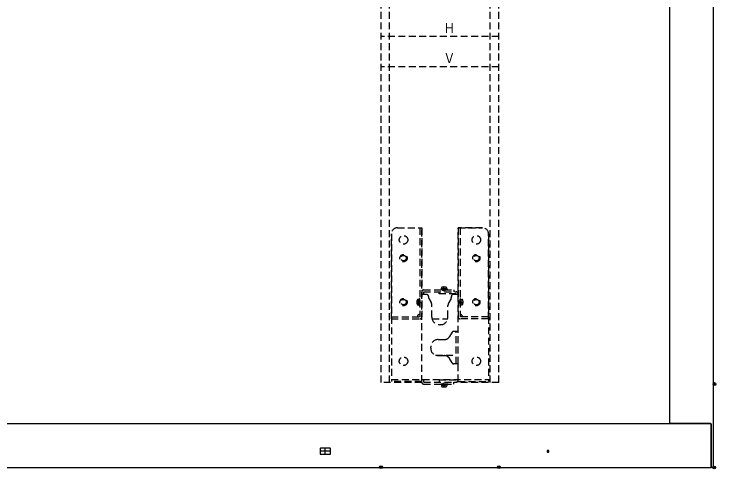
# Model space of a CAD drawing. Units: millimetres, scale not verified. Extents: x -63 to 63, y -57 to 57.
# Drawn here: x -18.89 to 4.24, y -3.05 to 11.95 of the extents above; entities that cross this region are included whole.
import ezdxf
from ezdxf.enums import TextEntityAlignment as Align

# ---------------------------------------------------------------- set-up
doc = ezdxf.new("R2010")
doc.units = ezdxf.units.MM
doc.header["$LTSCALE"] = 0.190236
doc.header["$PDMODE"] = 32
doc.header["$PDSIZE"] = 0.0951
doc.linetypes.add('DASHED1', pattern=[1.8, 1.2, -0.6])
doc.linetypes.add('LONG_CHAIN', pattern=[21, 18, -1, 1, -1])
for name, color, linetype in [('0-2_GAIKEI', 1, 'DASHED1'), ('0-3_LY_1', 7, 'Continuous'), ('0-4_WAKU', 7, 'Continuous')]:
    doc.layers.add(name, color=color, linetype=linetype)
doc.styles.add('ＭＳ ゴシック', font='')
doc.styles.get('ＭＳ ゴシック').set_extended_font_data('MS Gothic')

msp = doc.modelspace()

# ---------------------------------------------------------------- linework, layer by layer
at = {"layer": '0-2_GAIKEI', "color": 7, "linetype": 'Continuous'}
for p, q in [((4.1638, -2.9705), (4.1638, 25.3895)), ((2.7178, -1.5545), (2.7178, 23.9735)), ((-44.0162, -1.5545), (4.0638, -1.5545)), ((2.7278, -1.5545), (2.7178, -1.5545)), ((4.0638, -1.5545), (2.7278, -1.5545)), ((4.0838, -1.5645), (4.0838, -1.5745)), ((4.0838, -1.5745), (4.0838, -2.9705)), ((4.0838, -3.0005), (4.0838, -1.5745)), ((-44.0362, -3.0005), (4.0838, -3.0005)), ((4.0838, -2.9705), (4.0838, -3.0005)), ((4.0838, -3.0005), (4.0838, -2.9705)), ((4.1338, -3.0005), (4.0838, -3.0005))]:
    msp.add_line(p, q, dxfattribs=at)
at = {"layer": '0-2_GAIKEI'}
for p, q in [((-6.7962, -0.1985), (-6.7962, 23.8615)), ((-6.5162, -0.1985), (-6.5162, 23.8615)), ((-3.1962, -0.1985), (-3.1962, 23.8615)), ((-2.9162, -0.1985), (-2.9162, 23.8615)), ((-2.9162, 11.2015), (-6.7962, 11.2015)), ((-2.9162, 10.2015), (-6.7962, 10.2015)), ((-6.2562, 4.9015), (-5.4562, 4.9015)), ((-6.2562, 4.9015), (-5.4562, 4.9015)), ((-5.5202, 4.9015), (-5.5202, 1.9655)), ((-5.4562, 4.9015), (-5.4562, 1.9655)), ((-5.4562, -0.1845), (-5.4562, 4.9015)), ((-4.2562, 4.9015), (-4.2562, 1.9655)), ((-3.4562, 4.9015), (-4.2562, 4.9015)), ((-4.1922, 4.9015), (-4.1922, 1.9655)), ((-6.4562, 1.9015), (-6.4562, 4.7015)), ((-6.4562, 4.7015), (-6.4562, -0.1625)), ((-3.2562, 1.9015), (-3.2562, 4.7015)), ((-3.2562, 4.7015), (-3.2562, -0.1625)), ((-5.3922, 2.8515), (-4.3962, 2.8515)), ((-5.3922, 2.7015), (-5.3922, 2.7875)), ((-5.3922, 2.7875), (-4.3202, 2.7875)), ((-4.8402, 2.8675), (-4.8402, 2.8515)), ((-4.6002, 2.8675), (-4.8402, 2.8675)), ((-4.6002, 2.8515), (-4.8402, 2.8515)), ((-4.8102, 2.8835), (-4.8087, 2.9113)), ((-4.8102, 2.8675), (-4.8102, 2.8835)), ((-4.6302, 2.8835), (-4.8102, 2.8835)), ((-4.6302, 2.8675), (-4.8102, 2.8675)), ((-4.7244, 2.8835), (-4.7469, 2.8675)), ((-4.6899, 2.8835), (-4.7124, 2.8675)), ((-4.6302, 2.8835), (-4.6316, 2.9113)), ((-4.6302, 2.8675), (-4.6302, 2.8835)), ((-4.6002, 2.8675), (-4.6002, 2.8515)), ((-4.3962, 2.8515), (-4.3962, 2.7875)), ((-5.5362, 2.5715), (-5.5202, 2.5715)), ((-5.5362, 2.3315), (-5.5362, 2.5715)), ((-5.5202, 2.3315), (-5.5202, 2.5715)), ((-5.2922, 2.7015), (-5.4562, 2.7015)), ((-5.2322, 2.6394), (-5.2322, 2.6015)), ((-5.2241, 2.5715), (-5.147, 2.4379)), ((-4.4882, 2.5715), (-4.5654, 2.4379)), ((-4.4802, 2.6015), (-4.4802, 2.6394)), ((-4.2562, 2.7015), (-4.4202, 2.7015)), ((-4.3202, 2.7235), (-4.3202, 2.7015)), ((-4.1922, 2.3315), (-4.1922, 2.5715)), ((-4.1762, 2.5715), (-4.1922, 2.5715)), ((-4.1762, 2.3315), (-4.1762, 2.5715)), ((-5.5522, 2.5415), (-5.58, 2.54)), ((-5.5522, 2.3615), (-5.58, 2.363)), ((-5.5362, 2.5415), (-5.5522, 2.5415)), ((-5.5522, 2.3615), (-5.5522, 2.5415)), ((-5.5522, 2.4558), (-5.5362, 2.4783)), ((-5.5522, 2.4213), (-5.5362, 2.4438)), ((-5.5362, 2.3615), (-5.5522, 2.3615)), ((-5.5362, 2.3615), (-5.5362, 2.5415)), ((-5.5362, 2.3315), (-5.5202, 2.3315)), ((-5.1202, 1.9515), (-5.1202, 2.3379)), ((-4.5922, 1.9515), (-4.5922, 2.3379)), ((-4.1762, 2.3315), (-4.1922, 2.3315)), ((-4.1762, 2.5415), (-4.1602, 2.5415)), ((-4.1762, 2.3615), (-4.1762, 2.5415)), ((-4.1602, 2.4558), (-4.1762, 2.4783)), ((-4.1602, 2.4213), (-4.1762, 2.4438)), ((-4.1762, 2.3615), (-4.1602, 2.3615)), ((-4.1602, 2.3615), (-4.1602, 2.5415)), ((-4.1602, 2.5415), (-4.1323, 2.54)), ((-4.1602, 2.3615), (-4.1323, 2.363)), ((-6.4562, 1.9655), (-5.5202, 1.9655)), ((-6.4562, 1.9015), (-5.5202, 1.9015)), ((-5.5962, 1.9815), (-5.5962, 1.9655)), ((-5.5362, 2.0415), (-5.5202, 2.0415)), ((-5.5202, 2.0415), (-5.5202, 1.9655)), ((-5.115, 1.9015), (-4.5973, 1.9015)), ((-4.1922, 2.0415), (-4.1922, 1.9655)), ((-4.1762, 2.0415), (-4.1922, 2.0415)), ((-3.2562, 1.9655), (-4.1922, 1.9655)), ((-3.2562, 1.9015), (-4.1922, 1.9015)), ((-4.1162, 1.9815), (-4.1162, 1.9655)), ((-4.8362, 1.7075), (-4.8762, 1.7075)), ((-4.4536, 1.4579), (-4.5382, 1.3141)), ((-4.2562, 1.4875), (-4.4018, 1.4875)), ((-4.3202, 0.4155), (-4.3202, 1.4875)), ((-4.9162, 1.2155), (-4.7106, 1.2155)), ((-5.1602, 0.9315), (-5.1602, 0.9715)), ((-4.9976, 0.7015), (-4.3202, 0.7015)), ((-4.9162, 0.6875), (-4.7106, 0.6875)), ((-4.4536, 0.4451), (-4.5382, 0.5889)), ((-4.2562, 0.4155), (-4.4018, 0.4155)), ((-4.2562, -0.1625), (-4.2562, 0.4155)), ((-5.4546, -0.1985), (-6.7962, -0.1985)), ((-6.4562, -0.0985), (-3.2562, -0.0985)), ((-5.4562, -0.1625), (-6.4562, -0.1625)), ((-5.3922, -0.1845), (-5.3922, -0.0985)), ((-5.3922, -0.1845), (-4.3202, -0.1845)), ((-4.3962, -0.2485), (-4.3962, -0.1845)), ((-2.9162, -0.1985), (-4.3962, -0.1985)), ((-4.2562, -0.1625), (-3.2562, -0.1625)), ((-5.3922, -0.2485), (-4.3962, -0.2485)), ((-4.6002, -0.2485), (-4.8402, -0.2485)), ((-4.8402, -0.2645), (-4.8402, -0.2485)), ((-4.6002, -0.2645), (-4.8402, -0.2645)), ((-4.8102, -0.2645), (-4.8102, -0.2805)), ((-4.6302, -0.2645), (-4.8102, -0.2645)), ((-4.6302, -0.2805), (-4.8102, -0.2805)), ((-4.8102, -0.2805), (-4.8087, -0.3083)), ((-4.7244, -0.2805), (-4.7469, -0.2645)), ((-4.6899, -0.2805), (-4.7124, -0.2645)), ((-4.6302, -0.2805), (-4.6316, -0.3083)), ((-4.6302, -0.2645), (-4.6302, -0.2805)), ((-4.6002, -0.2645), (-4.6002, -0.2485))]:
    msp.add_line(p, q, dxfattribs=at)
at = {"layer": '0-2_GAIKEI', "linetype": 'Continuous'}
for p, q in [((-8.8082, -2.3775), (-8.8082, -2.5515)), ((-8.4702, -2.3675), (-8.7982, -2.3675)), ((-8.4602, -2.5515), (-8.4602, -2.3775)), ((-1.3202, -2.4445), (-1.3202, -2.4845)), ((-1.2742, -2.4385), (-1.3142, -2.4385)), ((-1.3142, -2.4905), (-1.2742, -2.4905)), ((-1.2682, -2.4845), (-1.2682, -2.4445)), ((-8.7982, -2.5615), (-8.4702, -2.5615))]:
    msp.add_line(p, q, dxfattribs=at)
at = {"layer": '0-2_GAIKEI', "linetype": 'LONG_CHAIN'}
for p, q in [((-8.4702, -2.4645), (-8.7982, -2.4645)), ((-8.6342, -2.5515), (-8.6342, -2.3775))]:
    msp.add_line(p, q, dxfattribs=at)
at = {"layer": '0-2_GAIKEI'}
for points in [[(-4.2562, 0.4155), (-4.2562, 4.9015), (-3.4562, 4.9015)], [(-4.3202, 2.7235), (-4.8802, 2.7235), (-4.8802, 2.7875)], [(-4.3202, -0.0985), (-4.3202, -0.1205), (-4.8802, -0.1205), (-4.8802, -0.1845)]]:
    msp.add_lwpolyline(points, dxfattribs=at)
for centre, radius in [((-6.0562, 4.5015), 0.14), ((-6.0562, 4.5015), 0.14), ((-3.6562, 4.5015), 0.14), ((-3.6562, 4.5015), 0.14), ((-6.0562, 3.9015), 0.12), ((-6.0562, 3.9015), 0.09), ((-6.0562, 3.9015), 0.09), ((-3.6562, 3.9015), 0.12), ((-3.6562, 3.9015), 0.09), ((-6.0562, 2.4515), 0.12), ((-3.6562, 2.4515), 0.12), ((-6.0562, 2.4515), 0.09), ((-6.0562, 2.4515), 0.09), ((-3.6562, 2.4515), 0.09), ((-3.6562, 2.4515), 0.09), ((-6.0562, 0.5015), 0.14), ((-3.6562, 0.5015), 0.14)]:
    msp.add_circle(centre, radius, dxfattribs=at)
for centre, radius, start, end in [((-6.2562, 4.7015), 0.2, 90, 180), ((-6.2562, 4.7015), 0.2, 90, 180), ((-3.4562, 4.7015), 0.2, 0, 90), ((-3.4562, 4.7015), 0.2, 0, 90), ((-5.3922, 2.7875), 0.064, 90, 180), ((-4.7768, 2.9097), 0.032, 105.78599, 177), ((-4.7202, 2.7095), 0.24, 74.21401, 105.78599), ((-4.6636, 2.9097), 0.032, 3, 74.21401), ((-4.3202, 2.7235), 0.064, 0, 90), ((-5.294, 2.6397), 0.0618, 359.72209, 88.32849), ((-5.1722, 2.6015), 0.06, 180, 210), ((-4.5402, 2.6015), 0.06, 330, 0), ((-4.4184, 2.6397), 0.0618, 91.67151, 180.27791), ((-5.3782, 2.4515), 0.24, 164.21401, 195.78599), ((-5.5783, 2.5081), 0.032, 93, 164.21401), ((-5.5783, 2.3949), 0.032, 195.78599, 267), ((-5.3202, 2.3379), 0.2, 0, 30), ((-4.3922, 2.3379), 0.2, 150, 180), ((-4.134, 2.5081), 0.032, 15.78599, 87), ((-4.134, 2.3949), 0.032, 273, 344.21401), ((-4.3342, 2.4515), 0.24, 344.21401, 15.78599), ((-5.5362, 1.9815), 0.06, 90, 180), ((-5.5202, 1.9655), 0.064, 270, 0), ((-4.8762, 1.9515), 0.244, 180, 270), ((-4.8362, 1.9515), 0.244, 270, 0), ((-4.1922, 1.9655), 0.064, 180, 270), ((-4.1762, 1.9815), 0.06, 0, 90), ((-4.4018, 1.4275), 0.06, 90, 149.53445), ((-4.9162, 0.9715), 0.244, 90, 180), ((-4.7106, 1.4155), 0.2, 270, 329.53445), ((-4.9162, 0.9315), 0.244, 180, 270), ((-4.7106, 0.4875), 0.2, 30.46555, 90), ((-4.4018, 0.4755), 0.06, 210.46555, 270), ((-5.3922, -0.1845), 0.064, 180, 270), ((-4.3202, -0.1205), 0.064, 270, 0), ((-4.7768, -0.3067), 0.032, 183, 254.21401), ((-4.7202, -0.1065), 0.24, 254.21401, 285.78599), ((-4.6636, -0.3067), 0.032, 285.78599, 357)]:
    msp.add_arc(centre, radius, start, end, dxfattribs=at)
at = {"layer": '0-2_GAIKEI', "color": 7, "linetype": 'Continuous'}
for centre, radius, start, end in [((4.0638, -1.5745), 0.02, 30, 90), ((4.0638, -1.5745), 0.02, 0, 90), ((4.0638, -1.5745), 0.02, 0, 30), ((4.1338, -2.9705), 0.03, 270, 0)]:
    msp.add_arc(centre, radius, start, end, dxfattribs=at)
at = {"layer": '0-2_GAIKEI', "linetype": 'Continuous'}
for centre, radius, start, end in [((-8.7982, -2.3775), 0.01, 90, 180), ((-8.4702, -2.3775), 0.01, 0, 90), ((-1.3142, -2.4445), 0.006, 90, 180), ((-1.3142, -2.4845), 0.006, 180, 270), ((-1.2742, -2.4445), 0.006, 0, 90), ((-1.2742, -2.4845), 0.006, 270, 0), ((-8.7982, -2.5515), 0.01, 180, 270), ((-8.4702, -2.5515), 0.01, 270, 0)]:
    msp.add_arc(centre, radius, start, end, dxfattribs=at)
at = {"layer": '0-2_GAIKEI'}
for p in [(-4.7202, 2.8675), (-5.5362, 2.4515), (-4.1762, 2.4515), (-4.7202, -0.2645)]:
    msp.add_point(p, dxfattribs=at)
at = {"layer": '0-3_LY_1'}
for p in [(4.1941, -0.2485), (-6.7962, -2.9905), (-2.9162, -2.9905)]:
    msp.add_point(p, dxfattribs=at)
at = {"layer": '0-4_WAKU'}
msp.add_point((4.1838, -3.0005), dxfattribs=at)

# ---------------------------------------------------------------- texts
at = {"layer": '0-2_GAIKEI', "style": 'ＭＳ ゴシック', "width": 0.85}
for s, p in [('Ｈ', (-4.7394, 11.2201)), ('Ｖ', (-4.7394, 10.2301))]:
    msp.add_text(s, height=0.3319, dxfattribs=at).set_placement(p, align=Align.BOTTOM_LEFT)

doc.saveas('drawing.dxf')
